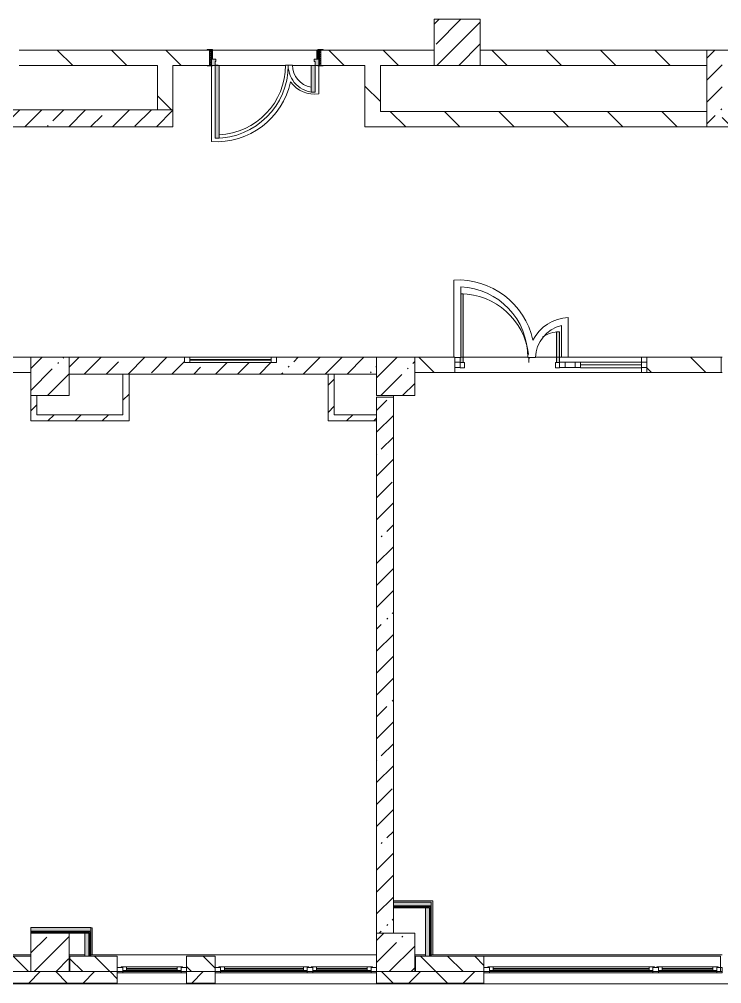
# Model space of a CAD drawing. Header units: millimetres. Extents: x -2911 to 191903, y -8553 to 29000.
# Drawn here: x 102680 to 111825, y -258 to 12300 of the extents above; entities that cross this region are included whole.
import ezdxf

# ---------------------------------------------------------------- set-up
doc = ezdxf.new("R2010")
doc.units = ezdxf.units.MM
for name, color, linetype, lineweight, true_color in [('A-DETL-GENF-5', 7, 'Continuous', 5, 0xaaaaaa), ('A-DOOR-1', 7, 'Continuous', 5, 0xaaaaaa), ('A-DOOR-2', 7, 'Continuous', 5, 0xe2e2e2), ('A-DOOR-FRAM-1', 7, 'Continuous', 5, 0xe2e2e2), ('A-DOOR-FRAM-2', 7, 'Continuous', 5, 0xaaaaaa), ('A-FLOR-3', 7, 'Continuous', 5, 0xaaaaaa), ('I-WALL-1', 7, 'Continuous', 5, 0xe7e7e7), ('I-WALL-2', 7, 'Continuous', 9, 0xe7e7e7)]:
    doc.layers.add(name, color=color, linetype=linetype, lineweight=lineweight, true_color=true_color)
for name, color, linetype, lineweight in [('A-GLAZ-1', 7, 'Continuous', 5), ('A-GLAZ-CURT-2', 7, 'Continuous', 5), ('A-GLAZ-CWMG-4', 7, 'Continuous', 5), ('A-WALL', 7, 'Continuous', 9), ('A-WALL-4', 7, 'Continuous', 5), ('I-WALL-3', 7, 'Continuous', 5), ('S-COLS-2', 7, 'Continuous', 5)]:
    doc.layers.add(name, color=color, linetype=linetype, lineweight=lineweight)
pattern_1 = [(45, (59919.87, 0), (-176.7767, 176.7767), [])]
pattern_2 = [(135, (59919.87, 0), (-353.5534, -353.5534), [])]
pattern_3 = [(45, (59919.87, 0), (-285.123, 285.123), []), (45, (60205, 0), (-285.123, 285.123), [504.031, -100.806, 16.764, -84.042])]
pattern_4 = [(135, (59919.87, 0), (-176.7767, -176.7767), [])]
pattern_5 = [(45, (59919.9, 0), (-530.33, 530.33), []), (135, (59919.9, 0), (-530.33, -530.33), [])]

# ---------------------------------------------------------------- blocks, each defined once
blk = doc.blocks.new('BSC_Колонна _Прямоугольная - 500х500-V37-2_5_1_птичка')
at = {"layer": 'S-COLS-2'}
h = blk.add_hatch(dxfattribs=at)
h.set_pattern_fill('FP_59', color=256, style=0, pattern_type=2)
h.set_pattern_definition([(45, (-43160, -7650), (-285.123, 285.123), []), (45, (-42874.88, -7650), (-285.123, 285.123), [504.031, -100.806, 16.764, -84.042])])
h.paths.add_polyline_path([(-250, -250), (250, -250), (250, 250), (-250, 250)])
for p, q in [((250, 250), (-250, 250)), ((-250, 250), (-250, -250)), ((250, -250), (250, 250)), ((-250, -250), (250, -250))]:
    blk.add_line(p, q, dxfattribs=at)
blk = doc.blocks.new('BSC_Колонна _Прямоугольная - 500х500-V38-2_5_1_птичка')
at = {"layer": 'S-COLS-2'}
h = blk.add_hatch(dxfattribs=at)
h.set_pattern_fill('FP_60', color=256, style=0, pattern_type=2)
h.set_pattern_definition([(45, (-47660, -7650), (-285.123, 285.123), []), (45, (-47374.88, -7650), (-285.123, 285.123), [504.031, -100.806, 16.764, -84.042])])
h.paths.add_polyline_path([(-250, -250), (250, -250), (250, 250), (-250, 250), (-250, 100)])
for p, q in [((250, 250), (-250, 250)), ((-250, 250), (-250, -250)), ((250, -250), (250, 250)), ((-250, -250), (250, -250))]:
    blk.add_line(p, q, dxfattribs=at)
blk = doc.blocks.new('BSC_Колонна _Прямоугольная - 500х500-V44-2_5_1_птичка')
at = {"layer": 'S-COLS-2'}
h = blk.add_hatch(dxfattribs=at)
h.set_pattern_fill('FP_66', color=256, style=0, pattern_type=2)
h.set_pattern_definition([(45, (-43160, -150), (-285.123, 285.123), []), (45, (-42874.88, -150), (-285.123, 285.123), [504.031, -100.806, 16.764, -84.042])])
h.paths.add_polyline_path([(-250, -250), (250, -250), (250, 250), (-250, 250)])
for p, q in [((250, 250), (-250, 250)), ((-250, 250), (-250, -250)), ((250, -250), (250, 250)), ((-250, -250), (250, -250))]:
    blk.add_line(p, q, dxfattribs=at)
blk = doc.blocks.new('BSC_Колонна _Прямоугольная - 500х500-V45-2_5_1_птичка')
at = {"layer": 'S-COLS-2'}
h = blk.add_hatch(dxfattribs=at)
h.set_pattern_fill('FP_67', color=256, style=0, pattern_type=2)
h.set_pattern_definition([(45, (-47660, -150), (-285.123, 285.123), []), (45, (-47374.88, -150), (-285.123, 285.123), [504.031, -100.806, 16.764, -84.042])])
h.paths.add_polyline_path([(-250, -250), (250, -250), (250, 250), (-250, 250), (-250, 80)])
for p, q in [((250, 250), (-250, 250)), ((-250, 250), (-250, -250)), ((250, -250), (250, 250)), ((-250, -250), (250, -250))]:
    blk.add_line(p, q, dxfattribs=at)
blk = doc.blocks.new('120_Окно_СКБ_2Ст - 120_Окно_СКБ_2Ст 3100х2500 _мал_ створка слева-2_-V78-2_5_1_птичка')
at = {"layer": 'A-GLAZ-1'}
for p, q in [((-1550, -127), (-1550, -57)), ((-1550, -57), (-1480, -57)), ((1550, -57), (-1550, -57)), ((-1480, -57), (-1480, -127)), ((-720, -87), (-1480, -87)), ((-1480, -87), (-1480, -127)), ((-1430, -137), (-1430, -87)), ((-1430, -107), (-770, -107)), ((-770, -117), (-1430, -117)), ((-770, -137), (-770, -87)), ((-720, -127), (-720, -57)), ((-720, -57), (-650, -57)), ((-720, -127), (-720, -87)), ((-650, -57), (-650, -127)), ((1480, -87), (-650, -87)), ((-650, -87), (-650, -127)), ((-600, -137), (-600, -87)), ((-600, -107), (1430, -107)), ((1430, -117), (-600, -117)), ((1430, -137), (1430, -87)), ((1480, -127), (1480, -57)), ((1480, -57), (1550, -57)), ((1480, -127), (1480, -87)), ((1550, -57), (1550, -127)), ((-1480, -127), (-1550, -127)), ((-1550, -127), (-1500, -127)), ((-1480, -127), (-1500, -127)), ((-1500, -127), (-1500, -137)), ((-1500, -137), (-700, -137)), ((-700, -137), (-1500, -137)), ((-650, -127), (-720, -127)), ((-700, -127), (-720, -127)), ((-700, -127), (-670, -127)), ((-700, -137), (-700, -127)), ((-650, -127), (-670, -127)), ((-670, -127), (-670, -137)), ((-670, -137), (1500, -137)), ((1500, -137), (-670, -137)), ((1550, -127), (1480, -127)), ((1500, -127), (1480, -127)), ((1500, -127), (1550, -127)), ((1500, -137), (1500, -127))]:
    blk.add_line(p, q, dxfattribs=at)
blk = doc.blocks.new('120_Окно_СКБ_2Ст - 120_Окно_СКБ_2Ст 2100х2500 _мал створка СЛЕВА_-V80-2_5_1_птичка')
at = {"layer": 'A-GLAZ-1'}
for p, q in [((-1050, -127), (-1050, -57)), ((-1050, -57), (-980, -57)), ((1050, -57), (-1050, -57)), ((-980, -57), (-980, -127)), ((-220, -87), (-980, -87)), ((-980, -87), (-980, -127)), ((-930, -137), (-930, -87)), ((-930, -107), (-270, -107)), ((-270, -117), (-930, -117)), ((-270, -137), (-270, -87)), ((-220, -127), (-220, -57)), ((-220, -57), (-150, -57)), ((-220, -127), (-220, -87)), ((-150, -57), (-150, -127)), ((980, -87), (-150, -87)), ((-150, -87), (-150, -127)), ((-100, -137), (-100, -87)), ((-100, -107), (930, -107)), ((930, -117), (-100, -117)), ((930, -137), (930, -87)), ((980, -127), (980, -57)), ((980, -57), (1050, -57)), ((980, -127), (980, -87)), ((1050, -57), (1050, -127)), ((-980, -127), (-1050, -127)), ((-1050, -127), (-1000, -127)), ((-980, -127), (-1000, -127)), ((-1000, -127), (-1000, -137)), ((-1000, -137), (-200, -137)), ((-200, -137), (-1000, -137)), ((-150, -127), (-220, -127)), ((-200, -127), (-220, -127)), ((-200, -127), (-170, -127)), ((-200, -137), (-200, -127)), ((-150, -127), (-170, -127)), ((-170, -127), (-170, -137)), ((-170, -137), (1000, -137)), ((1000, -137), (-170, -137)), ((1050, -127), (980, -127)), ((1000, -127), (980, -127)), ((1000, -127), (1050, -127)), ((1000, -137), (1000, -127))]:
    blk.add_line(p, q, dxfattribs=at)
blk = doc.blocks.new('110_Дверь_СКБ_2Ст - Д-6_л__ ДОО_Дв_1450x2100h_Дверь из раздевальной в коридор-V114-2_5_1_птичка')
at = {"layer": 'A-DOOR-1'}
h = blk.add_hatch(dxfattribs=at)
h.set_pattern_fill('FP_95', color=256, style=0, pattern_type=2)
h.set_pattern_definition([(135, (1576.41, 164.685), (-14.14214, -14.14214), []), (225, (1576.41, 164.685), (14.14214, -14.14214), [])])
h.paths.add_polyline_path([(737.5, 100), (712.5, 100), (712.5, -100), (737.5, -100), (737.5, 0.5)])
at = {"layer": 'A-DOOR-2'}
for points in [[(612.5, 1050), (612.5, 100), (662.5, 100), (662.5, 1050)], [(-637.5, 450), (-637.5, 100), (-587.5, 100), (-587.5, 450)]]:
    blk.add_hatch(color=256, dxfattribs=at).paths.add_polyline_path(points)
h = blk.add_hatch(color=256, dxfattribs=at)
h.paths.add_polyline_path([(-637.5, 100), (-687.5, 100), (-687.5, 20), (-627.5, 20), (-627.5, 50), (-637.5, 50)])
h.paths.add_polyline_path([(712.5, 100), (662.5, 100), (662.5, 50), (652.5, 50), (652.5, 20), (712.5, 20)])
at = {"layer": 'A-DOOR-FRAM-1'}
for points in [[(-742.5, 108), (-742.5, 100), (-672.5, 100), (-672.5, 108)], [(-672.5, 20), (-687.5, 20), (-687.5, -100), (-672.5, -100), (-672.5, 0.5)], [(767.5, 108), (697.5, 108), (697.5, 100), (767.5, 100)], [(712.5, 20), (697.5, 20), (697.5, -100), (712.5, -100), (712.5, 0.5)], [(-672.5, -100), (-742.5, -100), (-742.5, -108), (-672.5, -108)], [(767.5, -100), (697.5, -100), (697.5, -108), (767.5, -108)]]:
    blk.add_hatch(color=256, dxfattribs=at).paths.add_polyline_path(points)
at = {"layer": 'A-DOOR-FRAM-2'}
h = blk.add_hatch(dxfattribs=at)
h.set_pattern_fill('FP_96', color=256, style=0, pattern_type=2)
h.set_pattern_definition([(45, (-546.384, 164.685), (-14.1421, 14.1421), []), (135, (-546.384, 164.685), (-14.1421, -14.1421), [])])
h.paths.add_polyline_path([(-712.5, 100), (-712.5, -100), (-687.5, -100), (-687.5, 100)])
at = {"layer": 'A-DOOR-1'}
for p, q in [((662.5, 1050), (612.5, 1050)), ((612.5, 1050), (612.5, 100)), ((662.5, 100), (662.5, 1050)), ((-637.5, 450), (-637.5, 100)), ((-587.5, 450), (-637.5, 450)), ((-587.5, 100), (-587.5, 450)), ((-637.5, 100), (-587.5, 100)), ((612.5, 100), (662.5, 100))]:
    blk.add_line(p, q, dxfattribs=at)
for centre, radius, start, end in [((662.5, 100), 950, 90, 180), ((-637.5, 100), 350, 360, 90)]:
    blk.add_arc(centre, radius, start, end, dxfattribs=at)
at = {"layer": 'A-DOOR-FRAM-2'}
for p, q in [((-672.5, 108), (-742.5, 108)), ((-742.5, 108), (-742.5, 100)), ((-742.5, 100), (-672.5, 100)), ((-687.5, 100), (-712.5, 100)), ((-712.5, 100), (-712.5, -100)), ((-637.5, 100), (-687.5, 100)), ((-687.5, 100), (-687.5, 20)), ((-687.5, -100), (-687.5, 100)), ((-687.5, 20), (-627.5, 20)), ((-672.5, 20), (-687.5, 20)), ((-687.5, 20), (-687.5, -100)), ((-672.5, 100), (-672.5, 108)), ((-672.5, -100), (-672.5, 20)), ((-637.5, 50), (-637.5, 100)), ((-627.5, 50), (-637.5, 50)), ((-627.5, 20), (-627.5, 50)), ((662.5, 50), (652.5, 50)), ((652.5, 50), (652.5, 20)), ((652.5, 20), (712.5, 20)), ((662.5, 100), (662.5, 50)), ((712.5, 100), (662.5, 100)), ((767.5, 108), (697.5, 108)), ((697.5, 108), (697.5, 100)), ((697.5, 100), (767.5, 100)), ((712.5, 20), (697.5, 20)), ((697.5, 20), (697.5, -100)), ((712.5, 20), (712.5, 100)), ((737.5, 100), (712.5, 100)), ((712.5, 100), (712.5, -100)), ((712.5, -100), (712.5, 20)), ((737.5, -100), (737.5, 100)), ((767.5, 100), (767.5, 108)), ((-672.5, -100), (-742.5, -100)), ((-742.5, -100), (-742.5, -108)), ((-742.5, -108), (-672.5, -108)), ((-712.5, -100), (-687.5, -100)), ((-687.5, -100), (-672.5, -100)), ((-672.5, -108), (-672.5, -100)), ((697.5, -100), (712.5, -100)), ((767.5, -100), (697.5, -100)), ((697.5, -100), (697.5, -108)), ((697.5, -108), (767.5, -108)), ((712.5, -100), (737.5, -100)), ((767.5, -108), (767.5, -100))]:
    blk.add_line(p, q, dxfattribs=at)
blk = doc.blocks.new('120_Окно_СКБ_1Ст - 120_Окно_СКБ_1Ст 900х2500_h_-20664874-2_5_1_птичка')
at = {"layer": 'A-GLAZ-1'}
for p, q in [((-450, -127), (-450, -57)), ((-450, -57), (-380, -57)), ((450, -57), (-450, -57)), ((-380, -57), (-380, -127)), ((380, -87), (-380, -87)), ((-380, -87), (-380, -127)), ((-330, -137), (-330, -87)), ((-330, -107), (330, -107)), ((330, -117), (-330, -117)), ((330, -137), (330, -87)), ((380, -127), (380, -57)), ((380, -57), (450, -57)), ((380, -127), (380, -87)), ((450, -57), (450, -127)), ((-380, -127), (-450, -127)), ((-450, -127), (-400, -127)), ((-380, -127), (-400, -127)), ((-400, -127), (-400, -137)), ((-400, -137), (400, -137)), ((400, -137), (-400, -137)), ((450, -127), (380, -127)), ((400, -127), (380, -127)), ((400, -127), (450, -127)), ((400, -137), (400, -127))]:
    blk.add_line(p, q, dxfattribs=at)
blk = doc.blocks.new('120_Окно_СКБ_1Ст - 120_Окно_СКБ_1Ст 400х1200 EI30-24228621-2_5_1_птичка')
at = {"layer": 'A-GLAZ-1'}
for p, q in [((-600, 40), (-600, 110)), ((-600, 110), (-530, 110)), ((600, 110), (-600, 110)), ((-530, 40), (-600, 40)), ((-600, 40), (600, 40)), ((-530, 110), (-530, 40)), ((530, 80), (-530, 80)), ((530, 70), (-530, 70)), ((530, 40), (530, 110)), ((530, 110), (600, 110)), ((600, 40), (530, 40)), ((600, 110), (600, 40))]:
    blk.add_line(p, q, dxfattribs=at)
blk = doc.blocks.new('Прямоугольный импост - 50 x 70 мм-V188-2_5_1_птичка')
at = {"layer": 'A-GLAZ-CWMG-4'}
for p, q in [((-70, 35), (0, 35)), ((-70, -35), (-70, 35)), ((0, 35), (0, -35)), ((0, -35), (-70, -35))]:
    blk.add_line(p, q, dxfattribs=at)
blk = doc.blocks.new('Дверь_Витражная_остекление_ - ДВН_ДАО_Главный вход_1200 в свету-V196-2_5_1_птичка')
at = {"layer": 'A-DOOR-2'}
for points in [[(-639, 30), (-607, 30), (-607, 925), (-639, 925), (-639, 97), (-647, 97), (-647, 30)], [(647, 30), (647, 430), (607, 430), (607, 30)]]:
    blk.add_hatch(color=256, dxfattribs=at).paths.add_polyline_path(points)
at = {"layer": 'A-DETL-GENF-5'}
for p, q in [((-607, 925), (-639, 925)), ((-607, 30), (-607, 925)), ((647, 430), (607, 430)), ((607, 430), (607, 30)), ((647, 35), (647, 430)), ((-647, 97), (-647, 35)), ((-647, 30), (-607, 30)), ((-592, 30), (-647, 30)), ((-592, -40), (-592, 30)), ((592, -40), (592, 30)), ((592, 30), (647, 30)), ((607, 30), (647, 30)), ((-647, -40), (-592, -40)), ((647, -40), (592, -40))]:
    blk.add_line(p, q, dxfattribs=at)
at = {"layer": 'A-DOOR-1'}
for p, q in [((647, 430), (647, 35)), ((-647, 97), (-647, 35))]:
    blk.add_line(p, q, dxfattribs=at)
for centre, radius, start, end in [((-647, 30), 895, 6.6442, 89.4744), ((647, 30), 400, 90, 124.0488), ((-647, 30), 895, 360, 4.3606), ((647, 30), 400, 170.1518, 180)]:
    blk.add_arc(centre, radius, start, end, dxfattribs=at)
blk = doc.blocks.new('Системная панель - Стемалит - 40мм-V190-2_5_1_птичка')
at = {"layer": 'A-GLAZ-CURT-2'}
for p, q in [((65, 35), (-65, 35)), ((-65, 35), (-65, -35)), ((65, -35), (65, 35)), ((-65, -35), (65, -35))]:
    blk.add_line(p, q, dxfattribs=at)
blk = doc.blocks.new('Прямоугольный импост - 50 x 70 мм-V191-2_5_1_птичка')
at = {"layer": 'A-GLAZ-CWMG-4'}
for p, q in [((-35, 35), (35, 35)), ((-35, -35), (-35, 35)), ((35, 35), (35, -35)), ((35, -35), (-35, -35))]:
    blk.add_line(p, q, dxfattribs=at)
blk = doc.blocks.new('Прямоугольный импост - 50 x 70 мм-V192-2_5_1_птичка')
at = {"layer": 'A-GLAZ-CWMG-4'}
for p, q in [((0, 35), (-70, 35)), ((-70, 35), (-70, -35)), ((0, -35), (0, 35)), ((-70, -35), (0, -35))]:
    blk.add_line(p, q, dxfattribs=at)
blk = doc.blocks.new('Системная панель - Стекло - 40мм-V197-2_5_1_птичка')
at = {"layer": 'A-GLAZ-CURT-2'}
for p, q in [((397.5, 0), (-397.5, 0)), ((-397.5, 0), (-397.5, -40)), ((397.5, -40), (397.5, 0)), ((-397.5, -40), (397.5, -40))]:
    blk.add_line(p, q, dxfattribs=at)
blk = doc.blocks.new('Прямоугольный импост - 50 x 70 мм-V194-2_5_1_птичка')
at = {"layer": 'A-GLAZ-CWMG-4'}
for p, q in [((-35, 35), (35, 35)), ((-35, -35), (-35, 35)), ((35, 35), (35, -35)), ((35, -35), (-35, -35))]:
    blk.add_line(p, q, dxfattribs=at)
blk = doc.blocks.new('Прямоугольный импост - 50 x 70 мм-V195-2_5_1_птичка')
at = {"layer": 'A-GLAZ-CWMG-4'}
blk.add_line((41991, 7835), (41196, 7835), dxfattribs=at)

msp = doc.modelspace()

# ---------------------------------------------------------------- hatches: boundary and pattern name
at = {"layer": 'A-WALL-4'}
h = msp.add_hatch(dxfattribs=at)
h.set_pattern_fill('FP_86', color=256, style=0, pattern_type=2)
h.set_pattern_definition(pattern_4)
h.paths.add_polyline_path([(102829.9, -100), (102829.9, 100), (102579.9, 100), (102579.9, -100)])
h.paths.add_polyline_path([(98969.9, -100), (99479.9, -100), (99479.9, 100), (98969.9, 100)])
h = msp.add_hatch(dxfattribs=at)
h.set_pattern_fill('FP_86', color=256, style=0, pattern_type=2)
h.set_pattern_definition(pattern_4)
h.paths.add_polyline_path([(104856.2, -100), (105229.9, -100), (105229.9, 100), (104856.2, 100)])
h.paths.add_polyline_path([(103956.2, -100), (103956.2, 100), (103339.9, 100), (103339.9, -100)])
h = msp.add_hatch(dxfattribs=at)
h.set_pattern_fill('FP_86', color=256, style=0, pattern_type=2)
h.set_pattern_definition(pattern_4)
h.paths.add_polyline_path([(108729.9, -100), (108729.9, 100), (107839.9, 100), (107839.9, -100), (107935.2, -100)])
h = msp.add_hatch(dxfattribs=at)
h.set_pattern_fill('FP_76', color=256, style=0, pattern_type=2)
h.set_pattern_definition([(45, (59919.87, 0), (-353.5534, 353.5534), []), (135, (59919.87, 0), (-353.5534, -353.5534), [])])
h.paths.add_polyline_path([(135619.9, -250), (135619.9, -100), (131479.9, -100), (131479.9, -250), (134833.3, -250)])
h.paths.add_polyline_path([(129268.2, -250), (130579.9, -250), (130579.9, -100), (126979.9, -100), (126979.9, -250), (127413.1, -250)])
h.paths.add_polyline_path([(117979.9, -250), (118729.9, -250), (118729.9, -100), (117979.9, -100)])
h.paths.add_polyline_path([(116829.9, -250), (117079.9, -250), (117079.9, -100), (116329.9, -100), (116329.9, -250), (116746.7, -250)])
h.paths.add_polyline_path([(120829.9, -250), (121979.9, -250), (121979.9, -100), (120829.9, -100)])
h.paths.add_polyline_path([(125079.9, -250), (126079.9, -250), (126079.9, -100), (125079.9, -100)])
h.paths.add_polyline_path([(103329.9, -250), (103956.2, -250), (103956.2, -100), (102579.9, -100), (102579.9, -250), (103297.6, -250)])
h.paths.add_polyline_path([(111829.9, -250), (113229.9, -250), (113229.9, -100), (111829.9, -100)])
h.paths.add_polyline_path([(108729.9, -250), (108729.9, -100), (107329.9, -100), (107329.9, -250), (107935.2, -250)])
h.paths.add_polyline_path([(104856.2, -250), (105229.9, -250), (105229.9, -100), (104856.2, -100)])
h.paths.add_polyline_path([(98679.9, -250), (99479.9, -250), (99479.9, -100), (98679.9, -100), (98679.9, -176.4)])
at = {"layer": 'I-WALL-1'}
for points in [[(108044, 755), (108044, 805), (107549.9, 805), (107549.9, 755), (107935.2, 755)], [(108019, 100), (108019, 730), (107969, 730), (107969, 100)], [(103584.9, 100), (103584.9, 400), (103534.9, 400), (103534.9, 100)]]:
    msp.add_hatch(color=256, dxfattribs=at).paths.add_polyline_path(points)
at = {"layer": 'I-WALL-2'}
msp.add_hatch(color=256, dxfattribs=at).paths.add_polyline_path([(103609.9, 425), (103609.9, 475), (102829.9, 475), (102829.9, 425), (103297.6, 425)])
at = {"layer": 'I-WALL-3'}
h = msp.add_hatch(dxfattribs=at)
h.set_pattern_fill('FP_87', color=256, style=0, pattern_type=2)
h.set_pattern_definition(pattern_2)
h.paths.add_polyline_path([(110717.8, 11700), (111629.9, 11700), (111629.9, 11900), (108679.9, 11900), (108679.9, 11700), (109790.3, 11700)])
h.paths.add_polyline_path([(102679.9, 11700), (105155.6, 11700), (105152.7, 11900), (102679.9, 11900)])
h.paths.add_polyline_path([(106605.6, 11700), (108079.9, 11700), (108079.9, 11900), (106605.6, 11900), (106605.6, 11799.5)])
h = msp.add_hatch(dxfattribs=at)
h.set_pattern_fill('FP_84', color=256, style=0, pattern_type=2)
h.set_pattern_definition(pattern_3)
h.paths.add_polyline_path([(111629.9, 10900), (111829.9, 10900), (111829.9, 11900), (111629.9, 11900), (111629.9, 11100)])
h = msp.add_hatch(dxfattribs=at)
h.set_pattern_fill('FP_87', color=256, style=0, pattern_type=2)
h.set_pattern_definition(pattern_2)
h.paths.add_polyline_path([(104680.6, 11120), (104680.6, 11700), (104480.6, 11700), (104480.6, 11120)])
h = msp.add_hatch(dxfattribs=at)
h.set_pattern_fill('FP_87', color=256, style=0, pattern_type=2)
h.set_pattern_definition(pattern_2)
h.paths.add_polyline_path([(107380.6, 11100), (107380.6, 11700), (107180.6, 11700), (107180.6, 11100)])
h = msp.add_hatch(dxfattribs=at)
h.set_pattern_fill('FP_84', color=256, style=0, pattern_type=2)
h.set_pattern_definition(pattern_3)
h.paths.add_polyline_path([(102299.9, 10900), (104680.6, 10900), (104680.6, 11120), (102299.9, 11120)])
h = msp.add_hatch(dxfattribs=at)
h.set_pattern_fill('FP_87', color=256, style=0, pattern_type=2)
h.set_pattern_definition(pattern_2)
h.paths.add_polyline_path([(121079.9, 10900), (121079.9, 11100), (119259.9, 11100), (119259.9, 10900), (119993, 10900)])
h.paths.add_polyline_path([(114427.9, 10900), (115419.9, 10900), (115419.9, 11100), (111829.9, 11100), (111829.9, 10900), (112572.8, 10900)])
h.paths.add_polyline_path([(116319.9, 10900), (116529.9, 10900), (116529.9, 11100), (116319.9, 11100), (116319.9, 10980)])
h.paths.add_polyline_path([(118149.9, 10900), (118359.9, 10900), (118359.9, 11100), (118149.9, 11100), (118149.9, 10980)])
h.paths.add_polyline_path([(117449.9, 10900), (117449.9, 11100), (117229.9, 11100), (117229.9, 10900)])
h.paths.add_polyline_path([(107180.6, 10900), (111629.9, 10900), (111629.9, 11100), (107180.6, 11100)])
h = msp.add_hatch(dxfattribs=at)
h.set_pattern_fill('FP_87', color=256, style=0, pattern_type=2)
h.set_pattern_definition(pattern_2)
h.paths.add_polyline_path([(102829.9, 7700), (102829.9, 7900), (101980.9, 7900), (101980.9, 7700)])
h.paths.add_polyline_path([(99480.9, 7700), (99480.9, 7900), (98959.9, 7900), (98959.9, 7700)])
h = msp.add_hatch(dxfattribs=at)
h.set_pattern_fill('FP_84', color=256, style=0, pattern_type=2)
h.set_pattern_definition(pattern_3)
h.paths.add_polyline_path([(105152.7, 7680), (107329.9, 7680), (107329.9, 7900), (106029.9, 7900), (106029.9, 7830), (104829.9, 7830), (104829.9, 7900), (103329.9, 7900), (103329.9, 7680), (104109.9, 7680)])
h = msp.add_hatch(dxfattribs=at)
h.set_pattern_fill('FP_87', color=256, style=0, pattern_type=2)
h.set_pattern_definition(pattern_2)
h.paths.add_polyline_path([(111819.9, 7700), (111819.9, 7900), (110849.9, 7900), (110849.9, 7700)])
h.paths.add_polyline_path([(107829.9, 7700), (108349.9, 7700), (108349.9, 7900), (107829.9, 7900), (107829.9, 7750.3)])
h = msp.add_hatch(dxfattribs=at)
h.set_pattern_fill('FP_88', color=256, style=0, pattern_type=2)
h.set_pattern_definition(pattern_1)
h.paths.add_polyline_path([(104109.9, 7070), (104109.9, 7680), (104029.9, 7680), (104029.9, 7070)])
h = msp.add_hatch(dxfattribs=at)
h.set_pattern_fill('FP_88', color=256, style=0, pattern_type=2)
h.set_pattern_definition(pattern_1)
h.paths.add_polyline_path([(106779.9, 7070), (106779.9, 7680), (106699.9, 7680), (106699.9, 7070)])
h = msp.add_hatch(dxfattribs=at)
h.set_pattern_fill('FP_88', color=256, style=0, pattern_type=2)
h.set_pattern_definition(pattern_1)
h.paths.add_polyline_path([(102909.9, 7150), (102909.9, 7400), (102829.9, 7400), (102829.9, 7150)])
h = msp.add_hatch(dxfattribs=at)
h.set_pattern_fill('FP_84', color=256, style=0, pattern_type=2)
h.set_pattern_definition(pattern_3)
h.paths.add_polyline_path([(107434.6, 400), (107549.9, 400), (107549.9, 7380), (107329.9, 7380), (107329.9, 400), (107432.6, 400)])
h = msp.add_hatch(dxfattribs=at)
h.set_pattern_fill('FP_88', color=256, style=0, pattern_type=2)
h.set_pattern_definition(pattern_1)
h.paths.add_polyline_path([(104029.9, 7070), (104029.9, 7150), (102829.9, 7150), (102829.9, 7070), (103297.6, 7070)])
h = msp.add_hatch(dxfattribs=at)
h.set_pattern_fill('FP_88', color=256, style=0, pattern_type=2)
h.set_pattern_definition(pattern_1)
h.paths.add_polyline_path([(107329.9, 7070), (107329.9, 7150), (106779.9, 7150), (106779.9, 7070), (107007.7, 7070)])
h = msp.add_hatch(dxfattribs=at)
h.set_pattern_fill('FP_188', color=256, style=0, pattern_type=2)
h.set_pattern_definition(pattern_5)
h.paths.add_polyline_path([(108031.5, 742.5), (108044, 742.5), (108044, 755), (107549.9, 755), (107549.9, 742.5), (107935.2, 742.5)])
h = msp.add_hatch(dxfattribs=at)
h.set_pattern_fill('FP_188', color=256, style=0, pattern_type=2)
h.set_pattern_definition(pattern_5)
h.paths.add_polyline_path([(108019, 730), (108031.5, 730), (108031.5, 742.5), (107549.9, 742.5), (107549.9, 730), (107969, 730)])
h = msp.add_hatch(dxfattribs=at)
h.set_pattern_fill('FP_188', color=256, style=0, pattern_type=2)
h.set_pattern_definition(pattern_5)
h.paths.add_polyline_path([(108031.5, 100), (108031.5, 730), (108019, 730), (108019, 100)])
h = msp.add_hatch(dxfattribs=at)
h.set_pattern_fill('FP_188', color=256, style=0, pattern_type=2)
h.set_pattern_definition(pattern_5)
h.paths.add_polyline_path([(108044, 100), (108044, 742.5), (108031.5, 742.5), (108031.5, 100)])
h = msp.add_hatch(dxfattribs=at)
h.set_pattern_fill('FP_188', color=256, style=0, pattern_type=2)
h.set_pattern_definition(pattern_5)
h.paths.add_polyline_path([(103597.4, 412.5), (103609.9, 412.5), (103609.9, 425), (102829.9, 425), (102829.9, 412.5), (103297.6, 412.5)])
h = msp.add_hatch(dxfattribs=at)
h.set_pattern_fill('FP_188', color=256, style=0, pattern_type=2)
h.set_pattern_definition(pattern_5)
h.paths.add_polyline_path([(103597.4, 400), (103597.4, 412.5), (102829.9, 412.5), (102829.9, 400), (103584.9, 400)])
h = msp.add_hatch(dxfattribs=at)
h.set_pattern_fill('FP_188', color=256, style=0, pattern_type=2)
h.set_pattern_definition(pattern_5)
h.paths.add_polyline_path([(103597.4, 100), (103597.4, 400), (103584.9, 400), (103584.9, 100)])
h = msp.add_hatch(dxfattribs=at)
h.set_pattern_fill('FP_188', color=256, style=0, pattern_type=2)
h.set_pattern_definition(pattern_5)
h.paths.add_polyline_path([(103597.4, 100), (103609.9, 100), (103609.9, 412.5), (103597.4, 412.5), (103597.4, 230.5)])
at = {"layer": 'S-COLS-2'}
h = msp.add_hatch(dxfattribs=at)
h.set_pattern_fill('FP_84', color=256, style=0, pattern_type=2)
h.set_pattern_definition(pattern_3)
h.paths.add_polyline_path([(108679.9, 11700), (108679.9, 12300), (108079.9, 12300), (108079.9, 11700)])

# ---------------------------------------------------------------- linework, layer by layer
at = {"layer": 'A-FLOR-3'}
for p, q in [((106555.6, 11780), (106555.6, 11889.6)), ((106555.6, 11889.6), (106565.6, 11889.6)), ((105180.6, 11692), (105180.6, 10706.8)), ((105270.6, 11703), (105230.6, 11703)), ((106235.6, 11703), (106145.6, 11703)), ((106580.6, 11329.8), (106580.6, 11692)), ((108337.9, 8904.6), (108337.9, 7900)), ((108427.9, 7897), (108427.9, 8815.2)), ((109826.9, 7900), (109826.9, 8418.4)), ((109736.9, 8314.2), (109736.9, 7900)), ((108349.9, 7897), (108427.9, 7897)), ((108427.9, 7900), (109300.3, 7900)), ((109300.4, 7897), (109398.4, 7897)), ((109398.8, 7900), (110849.9, 7900)), ((110779.9, 7900), (109826.9, 7900)), ((110779.9, 7835), (110779.9, 7900)), ((111819.9, 7900), (111829.9, 7900)), ((110779.9, 7700), (110779.9, 7760)), ((111829.9, 7700), (111819.9, 7700)), ((107549.9, 7400), (107549.9, 7380)), ((107549.9, 820), (108064, 820)), ((108064, 820), (108064, 120)), ((103609.9, 470), (103629.9, 470)), ((103629.9, 470), (103629.9, 120))]:
    msp.add_line(p, q, dxfattribs=at)
for centre, radius, start, end in [((105240.6, 11700), 905, 272.53584, 0.18993), ((106520.6, 11700), 285, 179.39688, 261.89794), ((105240.6, 11700), 995, 266.54288, 347.60213), ((106520.6, 11700), 375, 214.72707, 279.2069), ((108390.5, 7906), 1000, 12.44956, 93.01125), ((108390.5, 7906), 910, 359.43333, 87.64026), ((109851.9, 7875), 544, 92.63401, 153.04618), ((109851.9, 7875), 454, 104.67311, 177.22246)]:
    msp.add_arc(centre, radius, start, end, dxfattribs=at)
at = {"layer": 'A-WALL'}
for p, q in [((104480.6, 11120), (104680.6, 11120)), ((111629.9, 11100), (111629.9, 10900)), ((104109.9, 7680), (104029.9, 7680)), ((106779.9, 7680), (106699.9, 7680)), ((107329.9, 7070), (107329.9, 7150)), ((107549.9, 805), (107549.9, 730)), ((107549.9, 755), (108044, 755)), ((107549.9, 742.5), (108031.5, 742.5)), ((108019, 730), (107969, 730)), ((108019, 100), (108019, 730)), ((108031.5, 100), (108031.5, 742.5)), ((103609.9, 425), (102829.9, 425)), ((103597.4, 412.5), (102829.9, 412.5)), ((103584.9, 400), (103534.9, 400)), ((103584.9, 100), (103584.9, 400)), ((103597.4, 100), (103597.4, 412.5)), ((102579.9, -100), (102829.9, -100)), ((103339.9, -100), (103956.2, -100)), ((104856.2, -100), (105229.9, -100)), ((107839.9, -100), (108729.9, -100)), ((102579.9, -250), (103956.2, -250)), ((104856.2, -250), (105229.9, -250)), ((107329.9, -250), (108729.9, -250)), ((102579.9, -253), (103956.2, -253)), ((104856.2, -253), (105229.9, -253)), ((107329.9, -253), (108729.9, -253))]:
    msp.add_line(p, q, dxfattribs=at)
at = {"layer": 'A-WALL-4'}
for p, q in [((98969.9, 100), (102829.9, 100)), ((103956.2, 100), (103339.9, 100)), ((103339.9, 100), (103339.9, -100)), ((103956.2, -258), (103956.2, 100)), ((105229.9, 100), (104856.2, 100)), ((104856.2, 100), (104856.2, -258)), ((105229.9, -258), (105229.9, 100)), ((107839.9, 100), (107839.9, -100)), ((107839.9, 100), (111809.9, 100)), ((108729.9, -258), (108729.9, 100)), ((111809.9, -100), (111809.9, 100)), ((103329.9, -100), (103339.9, -100)), ((107329.9, -100), (107329.9, -258)), ((107829.9, -100), (107839.9, -100)), ((117979.9, -258), (98679.9, -258))]:
    msp.add_line(p, q, dxfattribs=at)
at = {"layer": 'I-WALL-3'}
for p, q in [((105125.6, 11900), (102679.9, 11900)), ((105195.6, 11900), (106565.6, 11900)), ((108079.9, 11900), (106635.6, 11900)), ((108079.9, 11700), (108079.9, 11900)), ((114079.9, 11900), (108679.9, 11900)), ((108679.9, 11900), (108679.9, 11700)), ((111629.9, 11900), (111629.9, 11100)), ((102679.9, 11700), (104480.6, 11700)), ((104480.6, 11700), (104480.6, 11120)), ((104680.6, 11700), (105125.6, 11700)), ((104680.6, 10900), (104680.6, 11700)), ((106145.4, 11700), (105280.6, 11700)), ((106480.6, 11700), (106235.9, 11700)), ((106635.6, 11700), (107180.6, 11700)), ((107180.6, 11700), (107180.6, 10900)), ((107380.6, 11700), (108079.9, 11700)), ((107380.6, 11100), (107380.6, 11700)), ((108679.9, 11700), (111629.9, 11700)), ((104480.6, 11120), (102299.9, 11120)), ((111629.9, 11100), (107380.6, 11100)), ((102299.9, 10900), (104680.6, 10900)), ((107180.6, 10900), (115619.9, 10900)), ((101980.9, 7900), (102829.9, 7900)), ((104829.9, 7900), (103329.9, 7900)), ((107329.9, 7900), (106029.9, 7900)), ((108349.9, 7900), (107829.9, 7900)), ((108349.9, 7700), (108349.9, 7900)), ((108427.9, 7900), (109300.3, 7900)), ((109398.8, 7900), (109736.9, 7900)), ((110779.9, 7900), (111819.9, 7900)), ((110849.9, 7900), (110849.9, 7700)), ((111819.9, 7700), (111819.9, 7900)), ((102829.9, 7700), (98959.9, 7700)), ((103329.9, 7680), (104029.9, 7680)), ((104029.9, 7680), (104029.9, 7150)), ((104109.9, 7070), (104109.9, 7680)), ((104109.9, 7680), (106699.9, 7680)), ((106699.9, 7680), (106699.9, 7070)), ((106779.9, 7150), (106779.9, 7680)), ((106779.9, 7680), (107329.9, 7680)), ((111819.9, 7700), (107829.9, 7700)), ((102829.9, 7400), (102829.9, 7070)), ((102909.9, 7150), (102909.9, 7400)), ((107549.9, 7380), (107329.9, 7380)), ((107329.9, 7380), (107329.9, 7150)), ((107549.9, 805), (107549.9, 7380)), ((102829.9, 7070), (104109.9, 7070)), ((104029.9, 7150), (102909.9, 7150)), ((106699.9, 7070), (107329.9, 7070)), ((107329.9, 7150), (106779.9, 7150)), ((107329.9, 7070), (107329.9, 400)), ((108044, 805), (107549.9, 805)), ((108044, 100), (108044, 805)), ((107549.9, 400), (107549.9, 730)), ((107549.9, 730), (107969, 730)), ((107969, 730), (107969, 100)), ((103609.9, 475), (102829.9, 475)), ((102829.9, 475), (102829.9, 400)), ((103329.9, 400), (103534.9, 400)), ((103534.9, 400), (103534.9, 100)), ((103609.9, 100), (103609.9, 475)), ((99209.5, 120), (102829.9, 120)), ((103329.9, 120), (103534.9, 120)), ((103609, 120), (107329.9, 120)), ((107829.9, 120), (107969, 120)), ((108044, 120), (111829.9, 120)), ((104856.2, -100), (103956.2, -100)), ((107329.9, -100), (105229.9, -100)), ((111829.9, -100), (108729.9, -100))]:
    msp.add_line(p, q, dxfattribs=at)
at = {"layer": 'S-COLS-2'}
for p, q in [((108679.9, 12300), (108079.9, 12300)), ((108079.9, 12300), (108079.9, 11900)), ((108679.9, 11900), (108679.9, 12300)), ((108079.9, 11900), (108079.9, 11700)), ((108679.9, 11700), (108679.9, 11900)), ((108079.9, 11700), (108679.9, 11700))]:
    msp.add_line(p, q, dxfattribs=at)

# ---------------------------------------------------------------- block references
at = {"layer": 'A-DOOR-1', "rotation": 180}
msp.add_blockref('110_Дверь_СКБ_2Ст - Д-6_л__ ДОО_Дв_1450x2100h_Дверь из раздевальной в коридор-V114-2_5_1_птичка', (105893.1, 11800), dxfattribs=at)
at = {"layer": 'A-DOOR-1'}
msp.add_blockref('Дверь_Витражная_остекление_ - ДВН_ДАО_Главный вход_1200 в свету-V196-2_5_1_птичка', (109067.4, 7800), dxfattribs=at)
at = {"layer": 'A-GLAZ-1'}
msp.add_blockref('120_Окно_СКБ_1Ст - 120_Окно_СКБ_1Ст 400х1200 EI30-24228621-2_5_1_птичка', (105429.9, 7790), dxfattribs=at)
at = {"layer": 'A-GLAZ-1', "rotation": 180}
for name, p in [('120_Окно_СКБ_1Ст - 120_Окно_СКБ_1Ст 900х2500_h_-20664874-2_5_1_птичка', (104406.2, -175)), ('120_Окно_СКБ_2Ст - 120_Окно_СКБ_2Ст 2100х2500 _мал створка СЛЕВА_-V80-2_5_1_птичка', (106279.9, -175)), ('120_Окно_СКБ_2Ст - 120_Окно_СКБ_2Ст 3100х2500 _мал_ створка слева-2_-V78-2_5_1_птичка', (110279.9, -175))]:
    msp.add_blockref(name, p, dxfattribs=at)
at = {"layer": 'A-GLAZ-CURT-2'}
for name, p in [('Системная панель - Стемалит - 40мм-V190-2_5_1_птичка', (109849.9, 7800)), ('Системная панель - Стекло - 40мм-V197-2_5_1_птичка', (110382.4, 7800))]:
    msp.add_blockref(name, p, dxfattribs=at)
at = {"layer": 'A-GLAZ-CWMG-4', "rotation": 180}
msp.add_blockref('Прямоугольный импост - 50 x 70 мм-V192-2_5_1_птичка', (108349.9, 7800), dxfattribs=at)
at = {"layer": 'A-GLAZ-CWMG-4', "extrusion": (0, 0, -1), "rotation": 180}
for name, p in [('Прямоугольный импост - 50 x 70 мм-V191-2_5_1_птичка', (-109749.9, 7800)), ('Прямоугольный импост - 50 x 70 мм-V194-2_5_1_птичка', (-109949.9, 7800)), ('Прямоугольный импост - 50 x 70 мм-V188-2_5_1_птичка', (-110849.9, 7800))]:
    msp.add_blockref(name, p, dxfattribs=at)
at = {"layer": 'A-GLAZ-CWMG-4'}
msp.add_blockref('Прямоугольный импост - 50 x 70 мм-V195-2_5_1_птичка', (68788.9, 0), dxfattribs=at)
at = {"layer": 'S-COLS-2'}
for name, p in [('BSC_Колонна _Прямоугольная - 500х500-V37-2_5_1_птичка', (103079.9, 7650)), ('BSC_Колонна _Прямоугольная - 500х500-V38-2_5_1_птичка', (107579.9, 7650)), ('BSC_Колонна _Прямоугольная - 500х500-V44-2_5_1_птичка', (103079.9, 150)), ('BSC_Колонна _Прямоугольная - 500х500-V45-2_5_1_птичка', (107579.9, 150))]:
    msp.add_blockref(name, p, dxfattribs=at)

doc.saveas('drawing.dxf')
